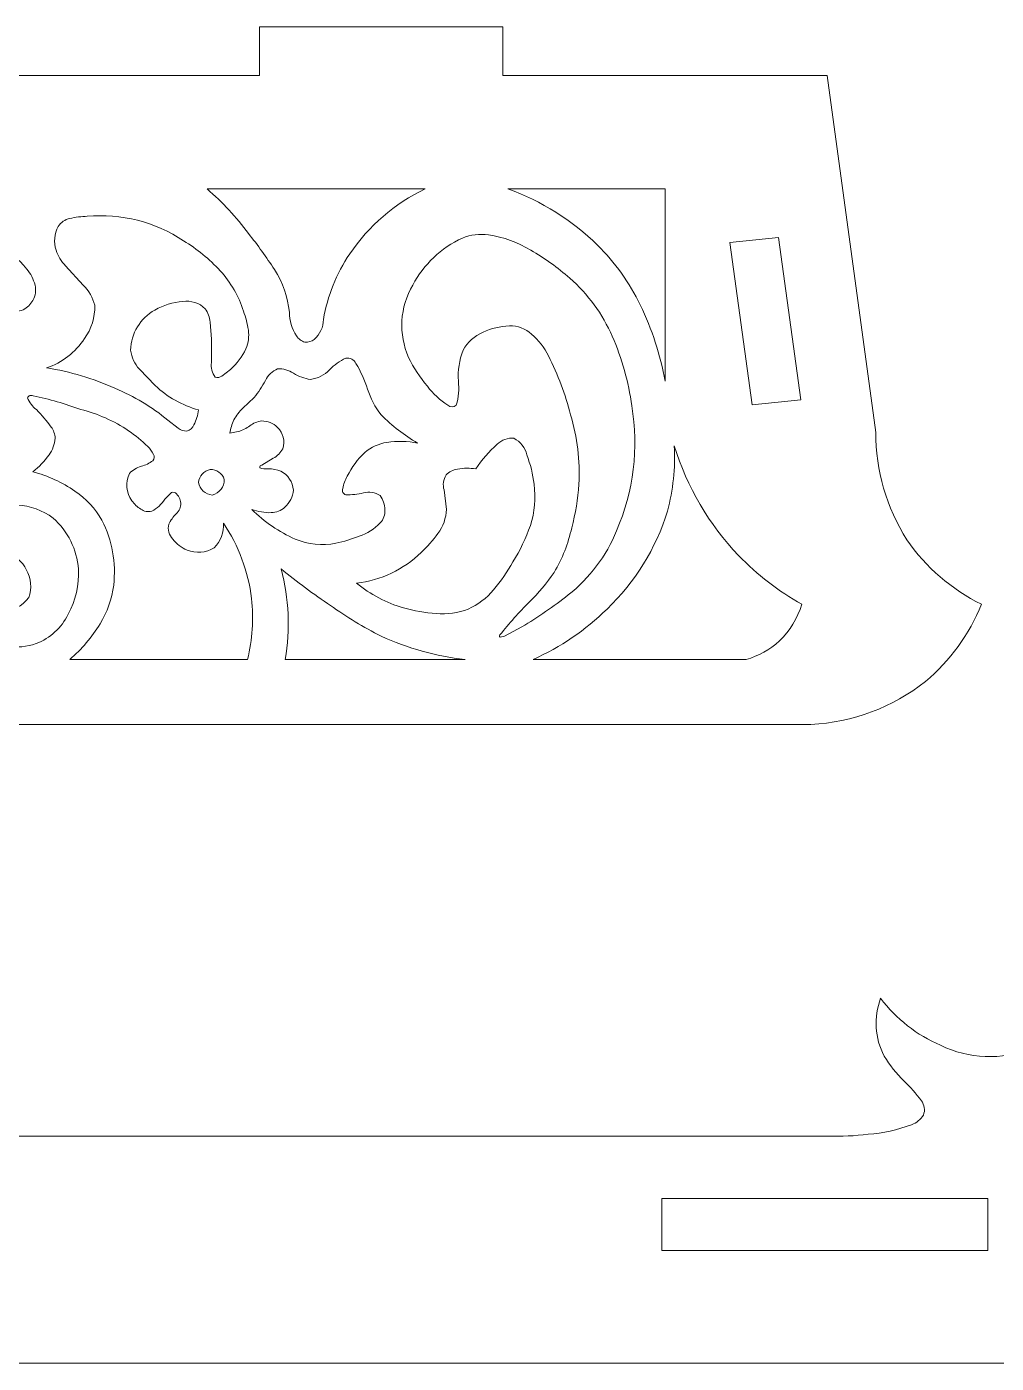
# Model space of a CAD drawing. Header units: millimetres. Extents: x -130 to 132, y -77 to 155.
# Drawn here: x -52 to 1.4, y -65.9 to 7.6 of the extents above; entities that cross this region are included whole.
import ezdxf

# ---------------------------------------------------------------- set-up
doc = ezdxf.new("R2010")
doc.units = ezdxf.units.MM
doc.header["$MEASUREMENT"] = 0
doc.layers.add('layer 1', color=7, linetype='Continuous')

msp = doc.modelspace()

# ---------------------------------------------------------------- linework, layer by layer
at = {"layer": 'layer 1', "color": 253, "lineweight": 9}
for points, knots in [([(-2.4549, -28.4113), (-1.0995, -27.2637), (-0.0432, -25.805), (0.6237, -24.159), (0.6237, -24.159), (-1.0234, -23.3435), (-2.4357, -22.1204), (-3.4785, -20.6068), (-3.4785, -20.6068), (-4.6084, -18.8424), (-5.2031, -16.7871), (-5.1906, -14.6918), (-5.1906, -14.6918), (-5.1906, -14.6918), (-7.87, 4.9569), (-7.87, 4.9569), (-7.87, 4.9569), (-7.87, 4.9569), (-25.7324, 4.9569), (-25.7324, 4.9569), (-25.7324, 4.9569), (-25.7324, 4.9569), (-25.7324, 7.6363), (-25.7324, 7.6363), (-25.7324, 7.6363), (-25.7324, 7.6363), (-39.1293, 7.6363), (-39.1293, 7.6363), (-39.1293, 7.6363), (-39.1293, 7.6363), (-39.1293, 4.9569), (-39.1293, 4.9569), (-39.1293, 4.9569), (-39.1293, 4.9569), (-79.3199, 4.9569), (-79.3199, 4.9569), (-79.3199, 4.9569), (-79.3199, 4.9569), (-79.3199, 7.6363), (-79.3199, 7.6363), (-79.3199, 7.6363), (-79.3199, 7.6363), (-92.7167, 7.6363), (-92.7167, 7.6363), (-92.7167, 7.6363), (-92.7167, 7.6363), (-92.7167, 4.9569), (-92.7167, 4.9569), (-92.7167, 4.9569), (-92.7167, 4.9569), (-110.5792, 4.9569), (-110.5792, 4.9569), (-110.5792, 4.9569), (-110.3592, 3.5629), (-109.8819, 2.2224), (-109.1714, 1.003), (-109.1714, 1.003), (-108.5643, -0.0153), (-107.6966, -0.8524), (-106.6569, -1.4222), (-106.6569, -1.4222), (-106.1193, -1.7318), (-105.5506, -1.9837), (-104.96, -2.1736), (-104.96, -2.1736), (-104.2843, -2.3766), (-103.5725, -2.4276), (-102.8749, -2.3227), (-102.8749, -2.3227), (-101.8225, -2.1), (-100.7897, -1.7941), (-99.7858, -1.4078), (-99.7858, -1.4078), (-99.4127, -1.2683), (-99.0243, -1.1728), (-98.6291, -1.1234), (-98.6291, -1.1234), (-98.529, -1.0832), (-98.4152, -1.0977), (-98.3285, -1.1617), (-98.3285, -1.1617), (-98.2418, -1.2258), (-98.1945, -1.3312), (-98.2036, -1.4387), (-98.2036, -1.4387), (-98.3622, -2.148), (-98.7047, -2.8034), (-99.1965, -3.3385), (-99.1965, -3.3385), (-99.5266, -3.6654), (-99.8852, -3.9624), (-100.268, -4.2258), (-100.268, -4.2258), (-100.6251, -4.4628), (-100.918, -4.7843), (-101.1206, -5.1619), (-101.1206, -5.1619), (-101.3428, -5.7985), (-101.3458, -6.4906), (-101.1287, -7.1288), (-101.1287, -7.1288), (-100.9631, -7.6364), (-100.6551, -8.0855), (-100.2411, -8.4227), (-100.2411, -8.4227), (-99.7302, -8.8313), (-99.1472, -9.1401), (-98.5221, -9.3331), (-98.5221, -9.3331), (-98.5221, -9.3331), (-102.5411, -36.5734), (-102.5411, -36.5734), (-102.5411, -36.5734), (-102.66, -37.3696), (-102.534, -38.1826), (-102.1794, -38.9053), (-102.1794, -38.9053), (-101.5938, -39.8166), (-100.6912, -40.4773), (-99.6455, -40.7597), (-99.6455, -40.7597), (-98.839, -40.975), (-97.9966, -41.0176), (-97.1726, -40.8848), (-97.1726, -40.8848), (-95.8475, -40.7012), (-94.5647, -40.289), (-93.3807, -39.6662), (-93.3807, -39.6662), (-92.1785, -39.0299), (-91.0038, -38.343), (-89.8597, -37.6073), (-89.8597, -37.6073), (-87.768, -36.3622), (-85.523, -35.3939), (-83.1819, -34.7269), (-83.1819, -34.7269), (-80.8813, -34.0769), (-78.5628, -33.4914), (-76.2294, -32.9713), (-76.2294, -32.9713), (-70.5115, -31.5966), (-64.6581, -30.8577), (-58.778, -30.7681), (-58.778, -30.7681), (-58.778, -30.7681), (-8.7631, -30.7681), (-8.7631, -30.7681), (-8.7631, -30.7681), (-6.4661, -30.6568), (-4.262, -29.8336), (-2.4549, -28.4113)], [0, 0, 0, 0, 0.025641, 0.025641, 0.025641, 0.025641, 0.0512821, 0.0512821, 0.0512821, 0.0512821, 0.0769231, 0.0769231, 0.0769231, 0.0769231, 0.1025641, 0.1025641, 0.1025641, 0.1025641, 0.1282051, 0.1282051, 0.1282051, 0.1282051, 0.1538462, 0.1538462, 0.1538462, 0.1538462, 0.1794872, 0.1794872, 0.1794872, 0.1794872, 0.2051282, 0.2051282, 0.2051282, 0.2051282, 0.2307692, 0.2307692, 0.2307692, 0.2307692, 0.2564103, 0.2564103, 0.2564103, 0.2564103, 0.2820513, 0.2820513, 0.2820513, 0.2820513, 0.3076923, 0.3076923, 0.3076923, 0.3076923, 0.3333333, 0.3333333, 0.3333333, 0.3333333, 0.3589744, 0.3589744, 0.3589744, 0.3589744, 0.3846154, 0.3846154, 0.3846154, 0.3846154, 0.4102564, 0.4102564, 0.4102564, 0.4102564, 0.4358974, 0.4358974, 0.4358974, 0.4358974, 0.4615385, 0.4615385, 0.4615385, 0.4615385, 0.4871795, 0.4871795, 0.4871795, 0.4871795, 0.5128205, 0.5128205, 0.5128205, 0.5128205, 0.5384615, 0.5384615, 0.5384615, 0.5384615, 0.5641026, 0.5641026, 0.5641026, 0.5641026, 0.5897436, 0.5897436, 0.5897436, 0.5897436, 0.6153846, 0.6153846, 0.6153846, 0.6153846, 0.6410256, 0.6410256, 0.6410256, 0.6410256, 0.6666667, 0.6666667, 0.6666667, 0.6666667, 0.6923077, 0.6923077, 0.6923077, 0.6923077, 0.7179487, 0.7179487, 0.7179487, 0.7179487, 0.7435897, 0.7435897, 0.7435897, 0.7435897, 0.7692308, 0.7692308, 0.7692308, 0.7692308, 0.7948718, 0.7948718, 0.7948718, 0.7948718, 0.8205128, 0.8205128, 0.8205128, 0.8205128, 0.8461538, 0.8461538, 0.8461538, 0.8461538, 0.8717949, 0.8717949, 0.8717949, 0.8717949, 0.8974359, 0.8974359, 0.8974359, 0.8974359, 0.9230769, 0.9230769, 0.9230769, 0.9230769, 0.9487179, 0.9487179, 0.9487179, 0.9487179, 1, 1, 1, 1]), ([(-30.0105, -1.295), (-31.6923, -2.0915), (-33.1274, -3.3263), (-34.1656, -4.8707), (-34.1656, -4.8707), (-34.9021, -5.9533), (-35.395, -7.1822), (-35.6107, -8.4736), (-35.6107, -8.4736), (-35.6173, -8.8981), (-35.8062, -9.2997), (-36.129, -9.5755), (-36.129, -9.5755), (-36.2736, -9.6864), (-36.4529, -9.7426), (-36.6349, -9.7342), (-36.6349, -9.7342), (-36.8288, -9.6789), (-36.9951, -9.5528), (-37.1009, -9.3811), (-37.1009, -9.3811), (-37.3594, -8.9987), (-37.4951, -8.5463), (-37.4897, -8.0848), (-37.4897, -8.0848), (-37.5771, -7.2474), (-37.8589, -6.4423), (-38.3129, -5.7332), (-38.3129, -5.7332), (-38.7567, -5.0491), (-39.233, -4.3869), (-39.7402, -3.7484), (-39.7402, -3.7484), (-40.4099, -2.8502), (-41.1753, -2.0276), (-42.023, -1.295), (-42.023, -1.295), (-42.023, -1.295), (-30.0105, -1.295), (-30.0105, -1.295)], [0, 0, 0, 0, 0.0909091, 0.0909091, 0.0909091, 0.0909091, 0.1818182, 0.1818182, 0.1818182, 0.1818182, 0.2727273, 0.2727273, 0.2727273, 0.2727273, 0.3636364, 0.3636364, 0.3636364, 0.3636364, 0.4545455, 0.4545455, 0.4545455, 0.4545455, 0.5454545, 0.5454545, 0.5454545, 0.5454545, 0.6363636, 0.6363636, 0.6363636, 0.6363636, 0.7272727, 0.7272727, 0.7272727, 0.7272727, 0.8181818, 0.8181818, 0.8181818, 0.8181818, 1, 1, 1, 1]), ([(-16.8012, -1.295), (-16.8012, -1.295), (-16.8012, -11.8785), (-16.8012, -11.8785), (-16.8012, -11.8785), (-17.0585, -10.423), (-17.5164, -9.0105), (-18.1623, -7.6809), (-18.1623, -7.6809), (-18.7616, -6.4602), (-19.5575, -5.3467), (-20.5184, -4.3844), (-20.5184, -4.3844), (-21.9237, -3.0124), (-23.6071, -1.9588), (-25.4556, -1.295), (-25.4556, -1.295), (-25.4556, -1.295), (-16.8012, -1.295), (-16.8012, -1.295)], [0, 0, 0, 0, 0.1666667, 0.1666667, 0.1666667, 0.1666667, 0.3333333, 0.3333333, 0.3333333, 0.3333333, 0.5, 0.5, 0.5, 0.5, 0.6666667, 0.6666667, 0.6666667, 0.6666667, 1, 1, 1, 1]), ([(-50.8683, -11.1422), (-50.0088, -10.8565), (-49.271, -10.2902), (-48.7732, -9.5335), (-48.7732, -9.5335), (-48.3896, -9.0007), (-48.1924, -8.3566), (-48.212, -7.7003), (-48.212, -7.7003), (-48.3164, -7.2772), (-48.5359, -6.8916), (-48.8462, -6.5856), (-48.8462, -6.5856), (-48.8462, -6.5856), (-49.8207, -5.5304), (-49.8207, -5.5304), (-49.8207, -5.5304), (-50.05, -5.2808), (-50.228, -4.9883), (-50.3445, -4.67), (-50.3445, -4.67), (-50.476, -4.2354), (-50.4357, -3.7666), (-50.2323, -3.3606), (-50.2323, -3.3606), (-50.0844, -3.132), (-49.8501, -2.9732), (-49.583, -2.9206), (-49.583, -2.9206), (-49.268, -2.8479), (-48.9465, -2.8074), (-48.6235, -2.7994), (-48.6235, -2.7994), (-46.7539, -2.6273), (-44.8809, -3.1033), (-43.3198, -4.1462), (-43.3198, -4.1462), (-42.5743, -4.5996), (-41.8953, -5.155), (-41.3031, -5.7959), (-41.3031, -5.7959), (-40.7202, -6.4366), (-40.2815, -7.1953), (-40.0167, -8.0199), (-40.0167, -8.0199), (-39.8969, -8.3577), (-39.8083, -8.7057), (-39.7515, -9.0594), (-39.7515, -9.0594), (-39.6989, -9.4102), (-39.7459, -9.7688), (-39.8871, -10.094), (-39.8871, -10.094), (-40.0958, -10.522), (-40.3815, -10.9081), (-40.7297, -11.233), (-40.7297, -11.233), (-40.7297, -11.233), (-41.2128, -11.5962), (-41.2128, -11.5962), (-41.2128, -11.5962), (-41.3166, -11.671), (-41.4505, -11.6909), (-41.5717, -11.6496), (-41.5717, -11.6496), (-41.7496, -11.423), (-41.8247, -11.132), (-41.779, -10.8476), (-41.779, -10.8476), (-41.779, -10.8476), (-41.7859, -9.5709), (-41.7859, -9.5709), (-41.7859, -9.5709), (-41.7859, -9.5709), (-41.8576, -8.624), (-41.8576, -8.624), (-41.8576, -8.624), (-41.8829, -8.3601), (-41.9739, -8.1069), (-42.1226, -7.8874), (-42.1226, -7.8874), (-42.4489, -7.5652), (-42.9093, -7.4188), (-43.3616, -7.4935), (-43.3616, -7.4935), (-43.9047, -7.5286), (-44.4324, -7.6878), (-44.9043, -7.9589), (-44.9043, -7.9589), (-45.7075, -8.4096), (-46.2143, -9.2488), (-46.2381, -10.1695), (-46.2381, -10.1695), (-46.1843, -10.5591), (-46.0163, -10.9238), (-45.7551, -11.2179), (-45.7551, -11.2179), (-45.7551, -11.2179), (-44.8912, -12.1149), (-44.8912, -12.1149), (-44.8912, -12.1149), (-44.2096, -12.7455), (-43.3896, -13.2068), (-42.4967, -13.4617), (-42.4967, -13.4617), (-42.5366, -13.7458), (-42.6214, -14.0216), (-42.7478, -14.279), (-42.7478, -14.279), (-42.8203, -14.4436), (-42.9609, -14.5686), (-43.1328, -14.6215), (-43.1328, -14.6215), (-43.3085, -14.6337), (-43.4822, -14.5773), (-43.6173, -14.4643), (-43.6173, -14.4643), (-43.6173, -14.4643), (-44.1804, -14.0229), (-44.1804, -14.0229), (-44.1804, -14.0229), (-45.0595, -13.2937), (-46.0431, -12.7011), (-47.0986, -12.2646), (-47.0986, -12.2646), (-48.2994, -11.7236), (-49.5672, -11.3462), (-50.8683, -11.1422)], [0, 0, 0, 0, 0.030303, 0.030303, 0.030303, 0.030303, 0.0606061, 0.0606061, 0.0606061, 0.0606061, 0.0909091, 0.0909091, 0.0909091, 0.0909091, 0.1212121, 0.1212121, 0.1212121, 0.1212121, 0.1515152, 0.1515152, 0.1515152, 0.1515152, 0.1818182, 0.1818182, 0.1818182, 0.1818182, 0.2121212, 0.2121212, 0.2121212, 0.2121212, 0.2424242, 0.2424242, 0.2424242, 0.2424242, 0.2727273, 0.2727273, 0.2727273, 0.2727273, 0.3030303, 0.3030303, 0.3030303, 0.3030303, 0.3333333, 0.3333333, 0.3333333, 0.3333333, 0.3636364, 0.3636364, 0.3636364, 0.3636364, 0.3939394, 0.3939394, 0.3939394, 0.3939394, 0.4242424, 0.4242424, 0.4242424, 0.4242424, 0.4545455, 0.4545455, 0.4545455, 0.4545455, 0.4848485, 0.4848485, 0.4848485, 0.4848485, 0.5151515, 0.5151515, 0.5151515, 0.5151515, 0.5454545, 0.5454545, 0.5454545, 0.5454545, 0.5757576, 0.5757576, 0.5757576, 0.5757576, 0.6060606, 0.6060606, 0.6060606, 0.6060606, 0.6363636, 0.6363636, 0.6363636, 0.6363636, 0.6666667, 0.6666667, 0.6666667, 0.6666667, 0.6969697, 0.6969697, 0.6969697, 0.6969697, 0.7272727, 0.7272727, 0.7272727, 0.7272727, 0.7575758, 0.7575758, 0.7575758, 0.7575758, 0.7878788, 0.7878788, 0.7878788, 0.7878788, 0.8181818, 0.8181818, 0.8181818, 0.8181818, 0.8484848, 0.8484848, 0.8484848, 0.8484848, 0.8787879, 0.8787879, 0.8787879, 0.8787879, 0.9090909, 0.9090909, 0.9090909, 0.9090909, 0.9393939, 0.9393939, 0.9393939, 0.9393939, 1, 1, 1, 1]), ([(-56.0688, -4.67), (-55.6884, -4.5276), (-55.2978, -4.4133), (-54.9005, -4.3284), (-54.9005, -4.3284), (-54.5044, -4.2471), (-54.0935, -4.2746), (-53.7118, -4.4081), (-53.7118, -4.4081), (-53.0218, -4.6778), (-52.4151, -5.1251), (-51.9535, -5.7043), (-51.9535, -5.7043), (-51.7407, -5.9624), (-51.5861, -6.2634), (-51.5007, -6.5867), (-51.5007, -6.5867), (-51.4251, -6.8716), (-51.4687, -7.175), (-51.6212, -7.427), (-51.6212, -7.427), (-51.7471, -7.6446), (-51.9282, -7.8251), (-52.1461, -7.9503), (-52.1461, -7.9503), (-52.4171, -8.0467), (-52.7137, -8.0441), (-52.9829, -7.9427), (-52.9829, -7.9427), (-53.2816, -7.8427), (-53.5931, -7.7862), (-53.9079, -7.7751), (-53.9079, -7.7751), (-54.5313, -7.8549), (-55.069, -8.2507), (-55.3296, -8.8227), (-55.3296, -8.8227), (-55.3942, -9.1069), (-55.3368, -9.405), (-55.1712, -9.6448), (-55.1712, -9.6448), (-54.9287, -10.0176), (-54.625, -10.3468), (-54.2729, -10.6185), (-54.2729, -10.6185), (-55.1026, -10.587), (-55.9331, -10.6528), (-56.7475, -10.8143), (-56.7475, -10.8143), (-56.7475, -10.8143), (-59.2116, -11.3667), (-59.2116, -11.3667), (-59.2116, -11.3667), (-60.6877, -11.7094), (-62.1448, -12.1294), (-63.5769, -12.625), (-63.5769, -12.625), (-63.6306, -11.9953), (-63.5671, -11.3609), (-63.3898, -10.7544), (-63.3898, -10.7544), (-63.1404, -10.0642), (-62.7004, -9.4585), (-62.1213, -9.0077), (-62.1213, -9.0077), (-62.1213, -9.0077), (-60.2217, -7.5507), (-60.2217, -7.5507), (-60.2217, -7.5507), (-60.2217, -7.5507), (-58.2458, -5.9097), (-58.2458, -5.9097), (-58.2458, -5.9097), (-57.5977, -5.3733), (-56.8608, -4.9538), (-56.0688, -4.67)], [0, 0, 0, 0, 0.05, 0.05, 0.05, 0.05, 0.1, 0.1, 0.1, 0.1, 0.15, 0.15, 0.15, 0.15, 0.2, 0.2, 0.2, 0.2, 0.25, 0.25, 0.25, 0.25, 0.3, 0.3, 0.3, 0.3, 0.35, 0.35, 0.35, 0.35, 0.4, 0.4, 0.4, 0.4, 0.45, 0.45, 0.45, 0.45, 0.5, 0.5, 0.5, 0.5, 0.55, 0.55, 0.55, 0.55, 0.6, 0.6, 0.6, 0.6, 0.65, 0.65, 0.65, 0.65, 0.7, 0.7, 0.7, 0.7, 0.75, 0.75, 0.75, 0.75, 0.8, 0.8, 0.8, 0.8, 0.85, 0.85, 0.85, 0.85, 0.9, 0.9, 0.9, 0.9, 1, 1, 1, 1]), ([(-22.9111, -22.4089), (-22.4594, -21.6441), (-22.1315, -20.8131), (-21.9393, -19.9459), (-21.9393, -19.9459), (-21.7308, -19.1613), (-21.6004, -18.3581), (-21.5499, -17.5478), (-21.5499, -17.5478), (-21.478, -16.2563), (-21.6316, -14.9626), (-22.0036, -13.7237), (-22.0036, -13.7237), (-22.2923, -12.6025), (-22.6994, -11.5154), (-23.2183, -10.4803), (-23.2183, -10.4803), (-23.4525, -10.0261), (-23.7685, -9.6191), (-24.1507, -9.2796), (-24.1507, -9.2796), (-24.4879, -8.9816), (-24.9243, -8.8212), (-25.3743, -8.8301), (-25.3743, -8.8301), (-25.8754, -8.8505), (-26.3674, -8.9696), (-26.8223, -9.1808), (-26.8223, -9.1808), (-27.2903, -9.3782), (-27.6789, -9.726), (-27.9266, -10.1695), (-27.9266, -10.1695), (-28.1337, -10.7129), (-28.2211, -11.2943), (-28.1827, -11.8745), (-28.1827, -11.8745), (-28.1317, -12.3197), (-28.1719, -12.7707), (-28.3007, -13.1999), (-28.3007, -13.1999), (-28.4272, -13.3271), (-28.6326, -13.3289), (-28.7616, -13.2043), (-28.7616, -13.2043), (-29.1961, -12.9219), (-29.5789, -12.5667), (-29.8929, -12.1543), (-29.8929, -12.1543), (-30.2976, -11.6687), (-30.6435, -11.1366), (-30.9231, -10.5695), (-30.9231, -10.5695), (-31.4968, -9.2825), (-31.4113, -7.7961), (-30.6947, -6.5827), (-30.6947, -6.5827), (-30.0926, -5.445), (-29.1327, -4.5361), (-27.964, -3.9966), (-27.964, -3.9966), (-27.506, -3.815), (-27.0088, -3.7542), (-26.5205, -3.8199), (-26.5205, -3.8199), (-25.6971, -3.9446), (-24.9063, -4.2316), (-24.1945, -4.6638), (-24.1945, -4.6638), (-23.4328, -5.1072), (-22.7155, -5.623), (-22.0528, -6.2039), (-22.0528, -6.2039), (-21.0453, -7.0853), (-20.2434, -8.1776), (-19.7038, -9.4026), (-19.7038, -9.4026), (-19.1717, -10.6251), (-18.8122, -11.916), (-18.6357, -13.2376), (-18.6357, -13.2376), (-18.2349, -15.5594), (-18.5256, -17.9491), (-19.4707, -20.1074), (-19.4707, -20.1074), (-20.0348, -21.4968), (-20.9531, -22.7151), (-22.1331, -23.6404), (-22.1331, -23.6404), (-22.9434, -24.2826), (-23.7949, -24.871), (-24.6821, -25.4018), (-24.6821, -25.4018), (-24.6821, -25.4018), (-25.644, -25.9064), (-25.644, -25.9064), (-25.644, -25.9064), (-25.644, -25.9064), (-25.8807, -25.9609), (-25.8807, -25.9609), (-25.8807, -25.9609), (-25.9039, -25.9521), (-25.9202, -25.9308), (-25.9225, -25.9061), (-25.9225, -25.9061), (-25.9249, -25.8814), (-25.9128, -25.8572), (-25.8916, -25.8441), (-25.8916, -25.8441), (-25.389, -25.2067), (-24.8479, -24.6006), (-24.2713, -24.0293), (-24.2713, -24.0293), (-23.7701, -23.5311), (-23.3148, -22.9889), (-22.9111, -22.4089)], [0, 0, 0, 0, 0.0333333, 0.0333333, 0.0333333, 0.0333333, 0.0666667, 0.0666667, 0.0666667, 0.0666667, 0.1, 0.1, 0.1, 0.1, 0.1333333, 0.1333333, 0.1333333, 0.1333333, 0.1666667, 0.1666667, 0.1666667, 0.1666667, 0.2, 0.2, 0.2, 0.2, 0.2333333, 0.2333333, 0.2333333, 0.2333333, 0.2666667, 0.2666667, 0.2666667, 0.2666667, 0.3, 0.3, 0.3, 0.3, 0.3333333, 0.3333333, 0.3333333, 0.3333333, 0.3666667, 0.3666667, 0.3666667, 0.3666667, 0.4, 0.4, 0.4, 0.4, 0.4333333, 0.4333333, 0.4333333, 0.4333333, 0.4666667, 0.4666667, 0.4666667, 0.4666667, 0.5, 0.5, 0.5, 0.5, 0.5333333, 0.5333333, 0.5333333, 0.5333333, 0.5666667, 0.5666667, 0.5666667, 0.5666667, 0.6, 0.6, 0.6, 0.6, 0.6333333, 0.6333333, 0.6333333, 0.6333333, 0.6666667, 0.6666667, 0.6666667, 0.6666667, 0.7, 0.7, 0.7, 0.7, 0.7333333, 0.7333333, 0.7333333, 0.7333333, 0.7666667, 0.7666667, 0.7666667, 0.7666667, 0.8, 0.8, 0.8, 0.8, 0.8333333, 0.8333333, 0.8333333, 0.8333333, 0.8666667, 0.8666667, 0.8666667, 0.8666667, 0.9, 0.9, 0.9, 0.9, 0.9333333, 0.9333333, 0.9333333, 0.9333333, 1, 1, 1, 1]), ([(-13.2287, -4.2423), (-13.2287, -4.2423), (-10.5493, -3.9744), (-10.5493, -3.9744), (-10.5493, -3.9744), (-10.5493, -3.9744), (-9.3257, -12.9056), (-9.3257, -12.9056), (-9.3257, -12.9056), (-9.3257, -12.9056), (-12.0051, -13.1735), (-12.0051, -13.1735), (-12.0051, -13.1735), (-12.0051, -13.1735), (-13.2287, -4.2423), (-13.2287, -4.2423)], [0, 0, 0, 0, 0.2, 0.2, 0.2, 0.2, 0.4, 0.4, 0.4, 0.4, 0.6, 0.6, 0.6, 0.6, 1, 1, 1, 1]), ([(-37.7405, -18.8154), (-37.4698, -18.5743), (-37.3021, -18.2387), (-37.2716, -17.8774), (-37.2716, -17.8774), (-37.3009, -17.4298), (-37.5637, -17.031), (-37.9637, -16.8279), (-37.9637, -16.8279), (-38.1823, -16.7434), (-38.4149, -16.7008), (-38.6493, -16.7024), (-38.6493, -16.7024), (-38.8099, -16.7152), (-38.9715, -16.6942), (-39.1235, -16.6408), (-39.1235, -16.6408), (-39.1329, -16.5689), (-39.0829, -16.5027), (-39.0112, -16.4919), (-39.0112, -16.4919), (-39.0112, -16.4919), (-38.3809, -16.118), (-38.3809, -16.118), (-38.3809, -16.118), (-38.157, -15.9966), (-37.9725, -15.814), (-37.849, -15.5913), (-37.849, -15.5913), (-37.7234, -15.1762), (-37.8358, -14.7261), (-38.142, -14.4189), (-38.142, -14.4189), (-38.3768, -14.1895), (-38.693, -14.0629), (-39.0213, -14.0672), (-39.0213, -14.0672), (-39.2548, -14.0987), (-39.4764, -14.1885), (-39.666, -14.3283), (-39.666, -14.3283), (-39.8624, -14.4701), (-40.08, -14.5798), (-40.3108, -14.6534), (-40.3108, -14.6534), (-40.3108, -14.6534), (-40.7697, -14.7328), (-40.7697, -14.7328), (-40.7697, -14.7328), (-40.7271, -14.4827), (-40.6516, -14.2391), (-40.5453, -14.0086), (-40.5453, -14.0086), (-40.4216, -13.7667), (-40.2536, -13.5499), (-40.0502, -13.3696), (-40.0502, -13.3696), (-40.0502, -13.3696), (-39.4316, -12.7775), (-39.4316, -12.7775), (-39.4316, -12.7775), (-39.1957, -12.4823), (-38.9863, -12.167), (-38.8061, -11.8348), (-38.8061, -11.8348), (-38.6734, -11.5441), (-38.434, -11.3154), (-38.1377, -11.1959), (-38.1377, -11.1959), (-37.8301, -11.1814), (-37.5258, -11.2658), (-37.2695, -11.4366), (-37.2695, -11.4366), (-36.9803, -11.6132), (-36.6586, -11.7296), (-36.3234, -11.7792), (-36.3234, -11.7792), (-35.9244, -11.7323), (-35.5555, -11.545), (-35.2823, -11.2505), (-35.2823, -11.2505), (-35.0272, -10.9795), (-34.7201, -10.7625), (-34.3796, -10.6125), (-34.3796, -10.6125), (-34.1536, -10.5795), (-33.9312, -10.6928), (-33.8249, -10.8947), (-33.8249, -10.8947), (-33.5597, -11.3399), (-33.346, -11.8138), (-33.1879, -12.3071), (-33.1879, -12.3071), (-33.0259, -12.8214), (-32.771, -13.3014), (-32.4358, -13.7237), (-32.4358, -13.7237), (-31.8429, -14.3345), (-31.1668, -14.8581), (-30.4271, -15.2793), (-30.4271, -15.2793), (-30.9836, -15.1711), (-31.5545, -15.1594), (-32.1151, -15.2448), (-32.1151, -15.2448), (-32.5666, -15.3156), (-32.9906, -15.5066), (-33.3429, -15.7978), (-33.3429, -15.7978), (-33.7318, -16.1773), (-34.0556, -16.618), (-34.3014, -17.1027), (-34.3014, -17.1027), (-34.4209, -17.3153), (-34.5053, -17.5456), (-34.5516, -17.7851), (-34.5516, -17.7851), (-34.5785, -17.8537), (-34.5751, -17.9305), (-34.5422, -17.9964), (-34.5422, -17.9964), (-34.5093, -18.0624), (-34.4505, -18.1113), (-34.3796, -18.1311), (-34.3796, -18.1311), (-34.0548, -18.1381), (-33.7307, -18.1043), (-33.4145, -18.0303), (-33.4145, -18.0303), (-33.1028, -17.9347), (-32.7642, -17.9859), (-32.4945, -18.1691), (-32.4945, -18.1691), (-32.3273, -18.3971), (-32.2355, -18.6719), (-32.2322, -18.9546), (-32.2322, -18.9546), (-32.2154, -19.2212), (-32.3073, -19.4836), (-32.487, -19.6814), (-32.487, -19.6814), (-32.8089, -20.0128), (-33.2048, -20.2635), (-33.6422, -20.4128), (-33.6422, -20.4128), (-34.0622, -20.5725), (-34.4938, -20.6999), (-34.9332, -20.7936), (-34.9332, -20.7936), (-35.6839, -20.9504), (-36.465, -20.8714), (-37.1692, -20.5678), (-37.1692, -20.5678), (-38.0603, -20.1767), (-38.8706, -19.6219), (-39.5576, -18.9327), (-39.5576, -18.9327), (-39.2169, -19.062), (-38.8543, -19.1235), (-38.49, -19.1138), (-38.49, -19.1138), (-38.213, -19.1047), (-37.948, -18.9992), (-37.7405, -18.8154)], [0, 0, 0, 0, 0.0238095, 0.0238095, 0.0238095, 0.0238095, 0.047619, 0.047619, 0.047619, 0.047619, 0.0714286, 0.0714286, 0.0714286, 0.0714286, 0.0952381, 0.0952381, 0.0952381, 0.0952381, 0.1190476, 0.1190476, 0.1190476, 0.1190476, 0.1428571, 0.1428571, 0.1428571, 0.1428571, 0.1666667, 0.1666667, 0.1666667, 0.1666667, 0.1904762, 0.1904762, 0.1904762, 0.1904762, 0.2142857, 0.2142857, 0.2142857, 0.2142857, 0.2380952, 0.2380952, 0.2380952, 0.2380952, 0.2619048, 0.2619048, 0.2619048, 0.2619048, 0.2857143, 0.2857143, 0.2857143, 0.2857143, 0.3095238, 0.3095238, 0.3095238, 0.3095238, 0.3333333, 0.3333333, 0.3333333, 0.3333333, 0.3571429, 0.3571429, 0.3571429, 0.3571429, 0.3809524, 0.3809524, 0.3809524, 0.3809524, 0.4047619, 0.4047619, 0.4047619, 0.4047619, 0.4285714, 0.4285714, 0.4285714, 0.4285714, 0.452381, 0.452381, 0.452381, 0.452381, 0.4761905, 0.4761905, 0.4761905, 0.4761905, 0.5, 0.5, 0.5, 0.5, 0.5238095, 0.5238095, 0.5238095, 0.5238095, 0.547619, 0.547619, 0.547619, 0.547619, 0.5714286, 0.5714286, 0.5714286, 0.5714286, 0.5952381, 0.5952381, 0.5952381, 0.5952381, 0.6190476, 0.6190476, 0.6190476, 0.6190476, 0.6428571, 0.6428571, 0.6428571, 0.6428571, 0.6666667, 0.6666667, 0.6666667, 0.6666667, 0.6904762, 0.6904762, 0.6904762, 0.6904762, 0.7142857, 0.7142857, 0.7142857, 0.7142857, 0.7380952, 0.7380952, 0.7380952, 0.7380952, 0.7619048, 0.7619048, 0.7619048, 0.7619048, 0.7857143, 0.7857143, 0.7857143, 0.7857143, 0.8095238, 0.8095238, 0.8095238, 0.8095238, 0.8333333, 0.8333333, 0.8333333, 0.8333333, 0.8571429, 0.8571429, 0.8571429, 0.8571429, 0.8809524, 0.8809524, 0.8809524, 0.8809524, 0.9047619, 0.9047619, 0.9047619, 0.9047619, 0.9285714, 0.9285714, 0.9285714, 0.9285714, 0.952381, 0.952381, 0.952381, 0.952381, 1, 1, 1, 1]), ([(-47.1689, -23.1058), (-47.0264, -21.8761), (-47.2505, -20.6325), (-47.8137, -19.53), (-47.8137, -19.53), (-48.183, -18.8914), (-48.6904, -18.3437), (-49.2989, -17.9267), (-49.2989, -17.9267), (-50.0095, -17.4461), (-50.7939, -17.0852), (-51.6212, -16.8584), (-51.6212, -16.8584), (-51.2771, -16.5992), (-50.9757, -16.288), (-50.7278, -15.9357), (-50.7278, -15.9357), (-50.5359, -15.6646), (-50.4203, -15.3472), (-50.3928, -15.0162), (-50.3928, -15.0162), (-50.4011, -14.7932), (-50.478, -14.5782), (-50.6128, -14.4003), (-50.6128, -14.4003), (-50.8564, -14.0589), (-51.1283, -13.7386), (-51.4258, -13.4429), (-51.4258, -13.4429), (-51.6396, -13.2675), (-51.8081, -13.043), (-51.9169, -12.7887), (-51.9169, -12.7887), (-51.8904, -12.734), (-51.8433, -12.6921), (-51.7859, -12.6723), (-51.7859, -12.6723), (-51.7285, -12.6524), (-51.6654, -12.6563), (-51.6108, -12.6829), (-51.6108, -12.6829), (-50.7173, -12.8629), (-49.8396, -13.114), (-48.9861, -13.4335), (-48.9861, -13.4335), (-48.0437, -13.6629), (-47.15, -14.0601), (-46.3483, -14.6059), (-46.3483, -14.6059), (-45.9718, -14.8643), (-45.6179, -15.1543), (-45.2907, -15.4726), (-45.2907, -15.4726), (-45.1611, -15.5972), (-45.0544, -15.7435), (-44.9754, -15.9049), (-44.9754, -15.9049), (-44.9128, -16.0155), (-44.925, -16.1534), (-45.0058, -16.2515), (-45.0058, -16.2515), (-45.1959, -16.3958), (-45.4133, -16.5002), (-45.6448, -16.5587), (-45.6448, -16.5587), (-45.8997, -16.6247), (-46.1285, -16.766), (-46.3017, -16.9644), (-46.3017, -16.9644), (-46.54, -17.4469), (-46.4902, -18.0213), (-46.1721, -18.4552), (-46.1721, -18.4552), (-46.0382, -18.6408), (-45.8697, -18.7985), (-45.6757, -18.9198), (-45.6757, -18.9198), (-45.4997, -19.0429), (-45.2801, -19.086), (-45.0706, -19.0385), (-45.0706, -19.0385), (-44.7782, -18.884), (-44.5306, -18.6567), (-44.3518, -18.3785), (-44.3518, -18.3785), (-44.3518, -18.3785), (-44.041, -18.055), (-44.041, -18.055), (-44.041, -18.055), (-43.9672, -17.9803), (-43.8508, -17.9679), (-43.7627, -18.0251), (-43.7627, -18.0251), (-43.6013, -18.1721), (-43.4956, -18.3704), (-43.4635, -18.5862), (-43.4635, -18.5862), (-43.4638, -18.8115), (-43.5591, -19.0262), (-43.7257, -19.1777), (-43.7257, -19.1777), (-43.8934, -19.343), (-44.0324, -19.535), (-44.1369, -19.746), (-44.1369, -19.746), (-44.2071, -20.0409), (-44.1228, -20.3509), (-43.913, -20.5695), (-43.913, -20.5695), (-43.7038, -20.8327), (-43.4342, -21.0412), (-43.1268, -21.1775), (-43.1268, -21.1775), (-42.6372, -21.3716), (-42.0852, -21.3237), (-41.6366, -21.0478), (-41.6366, -21.0478), (-41.2673, -20.6953), (-41.0768, -20.1955), (-41.1182, -19.6866), (-41.1182, -19.6866), (-40.2863, -20.9315), (-39.757, -22.3542), (-39.5726, -23.8399), (-39.5726, -23.8399), (-39.449, -24.963), (-39.5258, -26.0994), (-39.7991, -27.1956), (-39.7991, -27.1956), (-39.7991, -27.1956), (-49.5878, -27.1956), (-49.5878, -27.1956), (-49.5878, -27.1956), (-48.9308, -26.6335), (-48.3668, -25.9717), (-47.9162, -25.2338), (-47.9162, -25.2338), (-47.5239, -24.583), (-47.2695, -23.859), (-47.1689, -23.1058)], [0, 0, 0, 0, 0.0277778, 0.0277778, 0.0277778, 0.0277778, 0.0555556, 0.0555556, 0.0555556, 0.0555556, 0.0833333, 0.0833333, 0.0833333, 0.0833333, 0.1111111, 0.1111111, 0.1111111, 0.1111111, 0.1388889, 0.1388889, 0.1388889, 0.1388889, 0.1666667, 0.1666667, 0.1666667, 0.1666667, 0.1944444, 0.1944444, 0.1944444, 0.1944444, 0.2222222, 0.2222222, 0.2222222, 0.2222222, 0.25, 0.25, 0.25, 0.25, 0.2777778, 0.2777778, 0.2777778, 0.2777778, 0.3055556, 0.3055556, 0.3055556, 0.3055556, 0.3333333, 0.3333333, 0.3333333, 0.3333333, 0.3611111, 0.3611111, 0.3611111, 0.3611111, 0.3888889, 0.3888889, 0.3888889, 0.3888889, 0.4166667, 0.4166667, 0.4166667, 0.4166667, 0.4444444, 0.4444444, 0.4444444, 0.4444444, 0.4722222, 0.4722222, 0.4722222, 0.4722222, 0.5, 0.5, 0.5, 0.5, 0.5277778, 0.5277778, 0.5277778, 0.5277778, 0.5555556, 0.5555556, 0.5555556, 0.5555556, 0.5833333, 0.5833333, 0.5833333, 0.5833333, 0.6111111, 0.6111111, 0.6111111, 0.6111111, 0.6388889, 0.6388889, 0.6388889, 0.6388889, 0.6666667, 0.6666667, 0.6666667, 0.6666667, 0.6944444, 0.6944444, 0.6944444, 0.6944444, 0.7222222, 0.7222222, 0.7222222, 0.7222222, 0.75, 0.75, 0.75, 0.75, 0.7777778, 0.7777778, 0.7777778, 0.7777778, 0.8055556, 0.8055556, 0.8055556, 0.8055556, 0.8333333, 0.8333333, 0.8333333, 0.8333333, 0.8611111, 0.8611111, 0.8611111, 0.8611111, 0.8888889, 0.8888889, 0.8888889, 0.8888889, 0.9166667, 0.9166667, 0.9166667, 0.9166667, 0.9444444, 0.9444444, 0.9444444, 0.9444444, 1, 1, 1, 1]), ([(70.6474, -61.022), (71.4482, -61.4279), (72.3354, -61.6351), (73.233, -61.6262), (73.233, -61.6262), (74.2834, -61.6009), (75.3166, -61.352), (76.2634, -60.8966), (76.2634, -60.8966), (77.4247, -60.3461), (78.5054, -59.6391), (79.4751, -58.7957), (79.4751, -58.7957), (80.3679, -58.0742), (81.1108, -57.1844), (81.6615, -56.1772), (81.6615, -56.1772), (82.0192, -55.4796), (82.0734, -54.6647), (81.8115, -53.9257), (81.8115, -53.9257), (81.5469, -53.2634), (81.1495, -52.6619), (80.6442, -52.1585), (80.6442, -52.1585), (80.1908, -51.6541), (79.6688, -51.2158), (79.0937, -50.8563), (79.0937, -50.8563), (78.526, -50.5083), (77.8875, -50.2911), (77.2253, -50.2205), (77.2253, -50.2205), (75.6902, -50.1204), (74.1648, -50.5364), (72.8928, -51.4014), (72.8928, -51.4014), (71.6991, -52.2033), (70.8622, -53.4375), (70.5581, -54.843), (70.5581, -54.843), (70.1328, -54.475), (69.6427, -54.1888), (69.1131, -53.9993), (69.1131, -53.9993), (68.0474, -53.6198), (66.9554, -53.3184), (65.846, -53.0973), (65.846, -53.0973), (61.2942, -52.1047), (56.6802, -51.4189), (52.0365, -51.0448), (52.0365, -51.0448), (49.5355, -50.8721), (47.0286, -50.7969), (44.5218, -50.8194), (44.5218, -50.8194), (44.5218, -50.8194), (38.378, -50.936), (38.378, -50.936), (38.378, -50.936), (36.0579, -51.0098), (33.7359, -50.9773), (31.4187, -50.8385), (31.4187, -50.8385), (32.0514, -50.3186), (32.5386, -49.643), (32.8325, -48.8785), (32.8325, -48.8785), (33.0418, -47.8808), (33.0852, -46.855), (32.9612, -45.8431), (32.9612, -45.8431), (32.3737, -46.3908), (31.7546, -46.9034), (31.107, -47.3784), (31.107, -47.3784), (30.4674, -47.9533), (29.6633, -48.312), (28.8081, -48.4035), (28.8081, -48.4035), (27.6636, -48.3949), (26.5625, -47.968), (25.7117, -47.2025), (25.7117, -47.2025), (24.6517, -46.2286), (23.9225, -44.9489), (23.6253, -43.5405), (23.6253, -43.5405), (23.2402, -41.8163), (23.2334, -40.0298), (23.6057, -38.3027), (23.6057, -38.3027), (23.6057, -38.3027), (24.4649, -38.8647), (24.4649, -38.8647), (24.4649, -38.8647), (24.7107, -39.0148), (24.9914, -39.0986), (25.2794, -39.108), (25.2794, -39.108), (25.5488, -39.0872), (25.8062, -38.987), (26.0189, -38.82), (26.0189, -38.82), (26.0189, -38.82), (26.7138, -38.2134), (26.7138, -38.2134), (26.7138, -38.2134), (25.8832, -36.7759), (25.1235, -35.2989), (24.4372, -33.7872), (24.4372, -33.7872), (23.7747, -32.3417), (23.3503, -30.7989), (23.1805, -29.2178), (23.1805, -29.2178), (23.0778, -27.6015), (23.2275, -25.9796), (23.6244, -24.4094), (23.6244, -24.4094), (24.0371, -22.7376), (24.5256, -21.0855), (25.0883, -19.4578), (25.0883, -19.4578), (24.6761, -20.003), (24.1771, -20.4765), (23.611, -20.8594), (23.611, -20.8594), (23.0665, -21.122), (22.4728, -21.266), (21.8685, -21.2822), (21.8685, -21.2822), (21.8686, -20.0655), (21.6861, -18.8552), (21.3273, -17.6926), (21.3273, -17.6926), (21.0278, -16.5624), (20.4761, -15.5142), (19.7143, -14.6272), (19.7143, -14.6272), (19.0498, -13.909), (18.1125, -13.5042), (17.1341, -13.5119), (17.1341, -13.5119), (16.1543, -13.5535), (15.2307, -13.9832), (14.5673, -14.7052), (14.5673, -14.7052), (13.8063, -15.572), (13.2493, -16.5988), (12.9373, -17.7093), (12.9373, -17.7093), (12.5718, -18.8645), (12.391, -20.0706), (12.4014, -21.2822), (12.4014, -21.2822), (11.9359, -21.2203), (11.4891, -21.0602), (11.0903, -20.8122), (11.0903, -20.8122), (10.5626, -20.4128), (10.0786, -19.9589), (9.6461, -19.4578), (9.6461, -19.4578), (10.181, -21.0872), (10.6438, -22.7391), (11.0332, -24.409), (11.0332, -24.409), (11.4089, -25.9862), (11.5468, -27.6103), (11.4422, -29.2282), (11.4422, -29.2282), (11.2738, -30.8151), (10.8614, -32.366), (10.2195, -33.8269), (10.2195, -33.8269), (9.5564, -35.3495), (8.8221, -36.84), (8.0189, -38.2935), (8.0189, -38.2935), (8.0189, -38.2935), (8.8834, -38.8524), (8.8834, -38.8524), (8.8834, -38.8524), (9.1294, -39.0018), (9.408, -39.0894), (9.6953, -39.1076), (9.6953, -39.1076), (9.9564, -39.0978), (10.209, -39.0105), (10.4205, -38.8569), (10.4205, -38.8569), (10.4205, -38.8569), (11.093, -38.3027), (11.093, -38.3027), (11.093, -38.3027), (11.2658, -40.4429), (10.5996, -42.5649), (9.2335, -44.2214), (9.2335, -44.2214), (7.6822, -46.1745), (5.6571, -47.6966), (3.3496, -48.6434), (3.3496, -48.6434), (1.7324, -49.2609), (-0.0664, -49.1857), (-1.626, -48.4344), (-1.626, -48.4344), (-2.9326, -47.8723), (-4.0695, -46.9794), (-4.9252, -45.8431), (-4.9252, -45.8431), (-5.3235, -46.8817), (-5.2506, -48.043), (-4.726, -49.0238), (-4.726, -49.0238), (-4.4235, -49.5238), (-4.0601, -49.9845), (-3.6444, -50.3952), (-3.6444, -50.3952), (-3.2943, -50.7311), (-2.9731, -51.096), (-2.6843, -51.486), (-2.6843, -51.486), (-2.5061, -51.7092), (-2.4632, -52.0114), (-2.5727, -52.2752), (-2.5727, -52.2752), (-2.7232, -52.5213), (-2.9526, -52.7087), (-3.2238, -52.8069), (-3.2238, -52.8069), (-3.9898, -53.0922), (-4.7917, -53.2689), (-5.6066, -53.3319), (-5.6066, -53.3319), (-6.3463, -53.423), (-7.0918, -53.4574), (-7.8368, -53.4347), (-7.8368, -53.4347), (-7.8368, -53.4347), (-91.1116, -53.4347), (-91.1116, -53.4347), (-91.1116, -53.4347), (-91.8769, -54.1372), (-92.7655, -54.6916), (-93.7329, -55.0701), (-93.7329, -55.0701), (-94.5995, -55.433), (-95.5378, -55.5905), (-96.4753, -55.53), (-96.4753, -55.53), (-97.2763, -55.4383), (-98.0342, -55.1205), (-98.661, -54.6134), (-98.661, -54.6134), (-99.3372, -54.0626), (-99.9577, -53.4471), (-100.5137, -52.7752), (-100.5137, -52.7752), (-101.9075, -51.1079), (-103.3719, -49.5008), (-104.9027, -47.9585), (-104.9027, -47.9585), (-105.8859, -46.9694), (-106.9557, -46.0702), (-108.0993, -45.2721), (-108.0993, -45.2721), (-109.2686, -44.4417), (-110.5985, -43.864), (-112.0034, -43.5757), (-112.0034, -43.5757), (-113.4587, -43.3386), (-114.9502, -43.45), (-116.3542, -43.9004), (-116.3542, -43.9004), (-117.8295, -44.3575), (-119.2037, -45.0943), (-120.401, -46.0701), (-120.401, -46.0701), (-122.7867, -47.9705), (-124.3232, -50.7407), (-124.6741, -53.7705), (-124.6741, -53.7705), (-124.8619, -56.6911), (-123.8557, -59.5648), (-121.8885, -61.7316), (-121.8885, -61.7316), (-119.9134, -63.9409), (-117.2511, -65.4227), (-114.3329, -65.9384), (-114.3329, -65.9384), (-114.3329, -65.9384), (29.6745, -65.9384), (29.6745, -65.9384), (29.6745, -65.9384), (32.7815, -63.4512), (36.3644, -61.6286), (40.2044, -60.5827), (40.2044, -60.5827), (42.1793, -60.0668), (44.1981, -59.7388), (46.2348, -59.6033), (46.2348, -59.6033), (48.5645, -59.4509), (50.9003, -59.4183), (53.2333, -59.5054), (53.2333, -59.5054), (59.0617, -59.6916), (64.8747, -60.1979), (70.6474, -61.022)], [0, 0, 0, 0, 0.0126582, 0.0126582, 0.0126582, 0.0126582, 0.0253165, 0.0253165, 0.0253165, 0.0253165, 0.0379747, 0.0379747, 0.0379747, 0.0379747, 0.0506329, 0.0506329, 0.0506329, 0.0506329, 0.0632911, 0.0632911, 0.0632911, 0.0632911, 0.0759494, 0.0759494, 0.0759494, 0.0759494, 0.0886076, 0.0886076, 0.0886076, 0.0886076, 0.1012658, 0.1012658, 0.1012658, 0.1012658, 0.1139241, 0.1139241, 0.1139241, 0.1139241, 0.1265823, 0.1265823, 0.1265823, 0.1265823, 0.1392405, 0.1392405, 0.1392405, 0.1392405, 0.1518987, 0.1518987, 0.1518987, 0.1518987, 0.164557, 0.164557, 0.164557, 0.164557, 0.1772152, 0.1772152, 0.1772152, 0.1772152, 0.1898734, 0.1898734, 0.1898734, 0.1898734, 0.2025316, 0.2025316, 0.2025316, 0.2025316, 0.2151899, 0.2151899, 0.2151899, 0.2151899, 0.2278481, 0.2278481, 0.2278481, 0.2278481, 0.2405063, 0.2405063, 0.2405063, 0.2405063, 0.2531646, 0.2531646, 0.2531646, 0.2531646, 0.2658228, 0.2658228, 0.2658228, 0.2658228, 0.278481, 0.278481, 0.278481, 0.278481, 0.2911392, 0.2911392, 0.2911392, 0.2911392, 0.3037975, 0.3037975, 0.3037975, 0.3037975, 0.3164557, 0.3164557, 0.3164557, 0.3164557, 0.3291139, 0.3291139, 0.3291139, 0.3291139, 0.3417722, 0.3417722, 0.3417722, 0.3417722, 0.3544304, 0.3544304, 0.3544304, 0.3544304, 0.3670886, 0.3670886, 0.3670886, 0.3670886, 0.3797468, 0.3797468, 0.3797468, 0.3797468, 0.3924051, 0.3924051, 0.3924051, 0.3924051, 0.4050633, 0.4050633, 0.4050633, 0.4050633, 0.4177215, 0.4177215, 0.4177215, 0.4177215, 0.4303797, 0.4303797, 0.4303797, 0.4303797, 0.443038, 0.443038, 0.443038, 0.443038, 0.4556962, 0.4556962, 0.4556962, 0.4556962, 0.4683544, 0.4683544, 0.4683544, 0.4683544, 0.4810127, 0.4810127, 0.4810127, 0.4810127, 0.4936709, 0.4936709, 0.4936709, 0.4936709, 0.5063291, 0.5063291, 0.5063291, 0.5063291, 0.5189873, 0.5189873, 0.5189873, 0.5189873, 0.5316456, 0.5316456, 0.5316456, 0.5316456, 0.5443038, 0.5443038, 0.5443038, 0.5443038, 0.556962, 0.556962, 0.556962, 0.556962, 0.5696203, 0.5696203, 0.5696203, 0.5696203, 0.5822785, 0.5822785, 0.5822785, 0.5822785, 0.5949367, 0.5949367, 0.5949367, 0.5949367, 0.6075949, 0.6075949, 0.6075949, 0.6075949, 0.6202532, 0.6202532, 0.6202532, 0.6202532, 0.6329114, 0.6329114, 0.6329114, 0.6329114, 0.6455696, 0.6455696, 0.6455696, 0.6455696, 0.6582278, 0.6582278, 0.6582278, 0.6582278, 0.6708861, 0.6708861, 0.6708861, 0.6708861, 0.6835443, 0.6835443, 0.6835443, 0.6835443, 0.6962025, 0.6962025, 0.6962025, 0.6962025, 0.7088608, 0.7088608, 0.7088608, 0.7088608, 0.721519, 0.721519, 0.721519, 0.721519, 0.7341772, 0.7341772, 0.7341772, 0.7341772, 0.7468354, 0.7468354, 0.7468354, 0.7468354, 0.7594937, 0.7594937, 0.7594937, 0.7594937, 0.7721519, 0.7721519, 0.7721519, 0.7721519, 0.7848101, 0.7848101, 0.7848101, 0.7848101, 0.7974684, 0.7974684, 0.7974684, 0.7974684, 0.8101266, 0.8101266, 0.8101266, 0.8101266, 0.8227848, 0.8227848, 0.8227848, 0.8227848, 0.835443, 0.835443, 0.835443, 0.835443, 0.8481013, 0.8481013, 0.8481013, 0.8481013, 0.8607595, 0.8607595, 0.8607595, 0.8607595, 0.8734177, 0.8734177, 0.8734177, 0.8734177, 0.8860759, 0.8860759, 0.8860759, 0.8860759, 0.8987342, 0.8987342, 0.8987342, 0.8987342, 0.9113924, 0.9113924, 0.9113924, 0.9113924, 0.9240506, 0.9240506, 0.9240506, 0.9240506, 0.9367089, 0.9367089, 0.9367089, 0.9367089, 0.9493671, 0.9493671, 0.9493671, 0.9493671, 0.9620253, 0.9620253, 0.9620253, 0.9620253, 0.9746835, 0.9746835, 0.9746835, 0.9746835, 1, 1, 1, 1]), ([(-30.2328, -21.307), (-29.8962, -20.984), (-29.5872, -20.6334), (-29.3094, -20.2586), (-29.3094, -20.2586), (-29.0214, -19.875), (-28.8589, -19.4121), (-28.8441, -18.9327), (-28.8441, -18.9327), (-28.8441, -18.9327), (-28.974, -17.8651), (-28.974, -17.8651), (-28.974, -17.8651), (-29.0524, -17.5864), (-29.0117, -17.2874), (-28.8619, -17.0396), (-28.8619, -17.0396), (-28.6939, -16.8654), (-28.4733, -16.7508), (-28.2342, -16.7133), (-28.2342, -16.7133), (-27.8974, -16.6561), (-27.5536, -16.6526), (-27.2157, -16.7029), (-27.2157, -16.7029), (-26.8881, -16.2007), (-26.4935, -15.7455), (-26.0428, -15.3499), (-26.0428, -15.3499), (-25.802, -15.1049), (-25.4623, -14.9832), (-25.1206, -15.0194), (-25.1206, -15.0194), (-24.764, -15.2067), (-24.5057, -15.5395), (-24.4124, -15.9313), (-24.4124, -15.9313), (-24.2149, -16.4522), (-24.0806, -16.9949), (-24.0123, -17.5478), (-24.0123, -17.5478), (-23.9104, -18.3119), (-23.9813, -19.0894), (-24.2195, -19.8226), (-24.2195, -19.8226), (-24.4641, -20.5237), (-24.7858, -21.1956), (-25.1787, -21.8256), (-25.1787, -21.8256), (-25.4866, -22.3714), (-25.8453, -22.8871), (-26.2499, -23.3656), (-26.2499, -23.3656), (-26.6259, -23.8192), (-27.1023, -24.1796), (-27.641, -24.4182), (-27.641, -24.4182), (-28.2033, -24.6276), (-28.8046, -24.712), (-29.4028, -24.6657), (-29.4028, -24.6657), (-30.013, -24.628), (-30.6174, -24.5233), (-31.2047, -24.3534), (-31.2047, -24.3534), (-32.1515, -24.0794), (-33.0333, -23.6162), (-33.7965, -22.9923), (-33.7965, -22.9923), (-32.454, -22.8421), (-31.2005, -22.2495), (-30.2328, -21.307)], [0, 0, 0, 0, 0.0526316, 0.0526316, 0.0526316, 0.0526316, 0.1052632, 0.1052632, 0.1052632, 0.1052632, 0.1578947, 0.1578947, 0.1578947, 0.1578947, 0.2105263, 0.2105263, 0.2105263, 0.2105263, 0.2631579, 0.2631579, 0.2631579, 0.2631579, 0.3157895, 0.3157895, 0.3157895, 0.3157895, 0.3684211, 0.3684211, 0.3684211, 0.3684211, 0.4210526, 0.4210526, 0.4210526, 0.4210526, 0.4736842, 0.4736842, 0.4736842, 0.4736842, 0.5263158, 0.5263158, 0.5263158, 0.5263158, 0.5789474, 0.5789474, 0.5789474, 0.5789474, 0.6315789, 0.6315789, 0.6315789, 0.6315789, 0.6842105, 0.6842105, 0.6842105, 0.6842105, 0.7368421, 0.7368421, 0.7368421, 0.7368421, 0.7894737, 0.7894737, 0.7894737, 0.7894737, 0.8421053, 0.8421053, 0.8421053, 0.8421053, 0.8947368, 0.8947368, 0.8947368, 0.8947368, 1, 1, 1, 1]), ([(-12.3356, -27.1956), (-11.6525, -27.0031), (-11.0239, -26.6544), (-10.4993, -26.1764), (-10.4993, -26.1764), (-9.9209, -25.6226), (-9.4978, -24.9273), (-9.2722, -24.159), (-9.2722, -24.159), (-10.5531, -23.4361), (-11.7236, -22.5323), (-12.7473, -21.4762), (-12.7473, -21.4762), (-14.374, -19.7627), (-15.5866, -17.698), (-16.2912, -15.4428), (-16.2912, -15.4428), (-16.2262, -16.6518), (-16.3525, -17.8639), (-16.6654, -19.0334), (-16.6654, -19.0334), (-17.303, -21.0809), (-18.4489, -22.9346), (-19.995, -24.4207), (-19.995, -24.4207), (-21.1778, -25.5806), (-22.5584, -26.5204), (-24.0712, -27.1956), (-24.0712, -27.1956), (-24.0712, -27.1956), (-12.3356, -27.1956), (-12.3356, -27.1956)], [0, 0, 0, 0, 0.1111111, 0.1111111, 0.1111111, 0.1111111, 0.2222222, 0.2222222, 0.2222222, 0.2222222, 0.3333333, 0.3333333, 0.3333333, 0.3333333, 0.4444444, 0.4444444, 0.4444444, 0.4444444, 0.5555556, 0.5555556, 0.5555556, 0.5555556, 0.6666667, 0.6666667, 0.6666667, 0.6666667, 0.7777778, 0.7777778, 0.7777778, 0.7777778, 1, 1, 1, 1]), ([(-41.076, -17.2813), (-41.0673, -17.6878), (-41.3426, -18.0461), (-41.7376, -18.1429), (-41.7376, -18.1429), (-42.1161, -18.1102), (-42.4261, -17.8279), (-42.4947, -17.4542), (-42.4947, -17.4542), (-42.4572, -17.0981), (-42.1949, -16.8061), (-41.8451, -16.73), (-41.8451, -16.73), (-41.498, -16.7322), (-41.1897, -16.9533), (-41.076, -17.2813)], [0, 0, 0, 0, 0.2, 0.2, 0.2, 0.2, 0.4, 0.4, 0.4, 0.4, 0.6, 0.6, 0.6, 0.6, 1, 1, 1, 1]), ([(-54.7181, -18.5776), (-54.7181, -18.5776), (-52.4789, -18.6922), (-52.4789, -18.6922), (-52.4789, -18.6922), (-51.7654, -18.7297), (-51.0792, -18.9808), (-50.51, -19.4127), (-50.51, -19.4127), (-49.6931, -20.1317), (-49.1884, -21.1416), (-49.1033, -22.2265), (-49.1033, -22.2265), (-49.0674, -23.0886), (-49.2654, -23.9449), (-49.6758, -24.704), (-49.6758, -24.704), (-50.0337, -25.4489), (-50.6648, -26.0281), (-51.4375, -26.3213), (-51.4375, -26.3213), (-52.4652, -26.6924), (-53.6134, -26.4923), (-54.4556, -25.7963), (-54.4556, -25.7963), (-54.8369, -25.4489), (-55.1661, -25.0478), (-55.4325, -24.606), (-55.4325, -24.606), (-55.4325, -24.606), (-55.706, -24.056), (-55.706, -24.056), (-55.706, -24.056), (-55.7645, -23.9664), (-55.763, -23.8501), (-55.7022, -23.762), (-55.7022, -23.762), (-55.5866, -23.7359), (-55.4653, -23.7568), (-55.3651, -23.8201), (-55.3651, -23.8201), (-55.3651, -23.8201), (-54.447, -24.2507), (-54.447, -24.2507), (-54.447, -24.2507), (-54.1085, -24.4147), (-53.7398, -24.5063), (-53.364, -24.5198), (-53.364, -24.5198), (-52.7674, -24.5423), (-52.1989, -24.2676), (-51.8461, -23.7859), (-51.8461, -23.7859), (-51.6652, -23.2792), (-51.7137, -22.7192), (-51.9796, -22.2513), (-51.9796, -22.2513), (-52.2037, -21.8084), (-52.5824, -21.4633), (-53.0444, -21.2814), (-53.0444, -21.2814), (-53.5345, -21.085), (-54.0541, -20.9731), (-54.5817, -20.9502), (-54.5817, -20.9502), (-55.2848, -20.9158), (-55.9866, -21.0375), (-56.637, -21.3067), (-56.637, -21.3067), (-57.1961, -21.5075), (-57.6895, -21.8571), (-58.0642, -22.3181), (-58.0642, -22.3181), (-58.4404, -22.9153), (-58.5381, -23.646), (-58.3316, -24.3209), (-58.3316, -24.3209), (-58.0426, -25.3532), (-57.5741, -26.3261), (-56.9471, -27.1956), (-56.9471, -27.1956), (-56.9471, -27.1956), (-63.5741, -27.1956), (-63.5741, -27.1956), (-63.5741, -27.1956), (-62.4132, -26.2738), (-61.5098, -25.0691), (-60.9506, -23.6963), (-60.9506, -23.6963), (-60.4165, -22.2664), (-60.271, -20.7212), (-60.5291, -19.2168), (-60.5291, -19.2168), (-58.6438, -18.6693), (-56.6772, -18.4531), (-54.7181, -18.5776)], [0, 0, 0, 0, 0.04, 0.04, 0.04, 0.04, 0.08, 0.08, 0.08, 0.08, 0.12, 0.12, 0.12, 0.12, 0.16, 0.16, 0.16, 0.16, 0.2, 0.2, 0.2, 0.2, 0.24, 0.24, 0.24, 0.24, 0.28, 0.28, 0.28, 0.28, 0.32, 0.32, 0.32, 0.32, 0.36, 0.36, 0.36, 0.36, 0.4, 0.4, 0.4, 0.4, 0.44, 0.44, 0.44, 0.44, 0.48, 0.48, 0.48, 0.48, 0.52, 0.52, 0.52, 0.52, 0.56, 0.56, 0.56, 0.56, 0.6, 0.6, 0.6, 0.6, 0.64, 0.64, 0.64, 0.64, 0.68, 0.68, 0.68, 0.68, 0.72, 0.72, 0.72, 0.72, 0.76, 0.76, 0.76, 0.76, 0.8, 0.8, 0.8, 0.8, 0.84, 0.84, 0.84, 0.84, 0.88, 0.88, 0.88, 0.88, 0.92, 0.92, 0.92, 0.92, 1, 1, 1, 1]), ([(-35.2219, -24.2237), (-34.3377, -24.8561), (-33.4063, -25.4195), (-32.4358, -25.909), (-32.4358, -25.909), (-30.9735, -26.5822), (-29.4132, -27.0166), (-27.8134, -27.1956), (-27.8134, -27.1956), (-27.8134, -27.1956), (-37.7271, -27.1956), (-37.7271, -27.1956), (-37.7271, -27.1956), (-37.4384, -25.5388), (-37.512, -23.8399), (-37.9432, -22.2145), (-37.9432, -22.2145), (-37.0679, -22.9264), (-36.1598, -23.5968), (-35.2219, -24.2237)], [0, 0, 0, 0, 0.1666667, 0.1666667, 0.1666667, 0.1666667, 0.3333333, 0.3333333, 0.3333333, 0.3333333, 0.5, 0.5, 0.5, 0.5, 0.6666667, 0.6666667, 0.6666667, 0.6666667, 1, 1, 1, 1]), ([(-16.9824, -59.7272), (-16.9824, -59.7272), (-16.9824, -56.8772), (-16.9824, -56.8772), (-16.9824, -56.8772), (-16.9824, -56.8772), (0.9694, -56.8772), (0.9694, -56.8772), (0.9694, -56.8772), (0.9694, -56.8772), (0.9694, -59.7272), (0.9694, -59.7272), (0.9694, -59.7272), (0.9694, -59.7272), (-16.9824, -59.7272), (-16.9824, -59.7272)], [0, 0, 0, 0, 0.2, 0.2, 0.2, 0.2, 0.4, 0.4, 0.4, 0.4, 0.6, 0.6, 0.6, 0.6, 1, 1, 1, 1])]:
    msp.add_open_spline(points, degree=3, knots=knots, dxfattribs=at)

doc.saveas('drawing.dxf')
